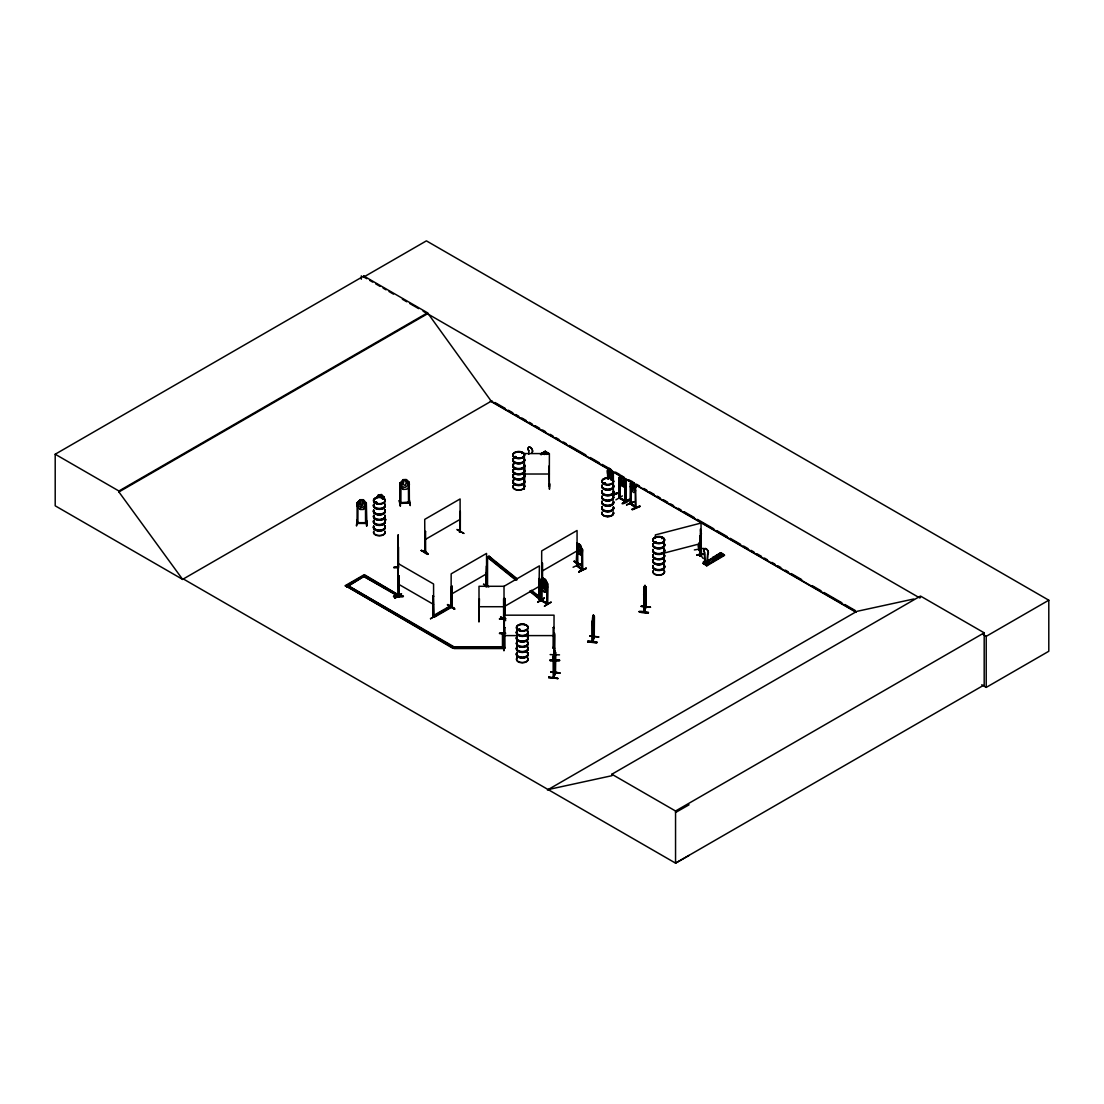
<?xml version="1.0" encoding="UTF-8"?>
<svg xmlns="http://www.w3.org/2000/svg" width="1104" height="1104" viewBox="0 0 1104 1104"><rect width="100%" height="100%" fill="white"/><g stroke="black" fill="none" stroke-linecap="round" stroke-linejoin="round"><path stroke-width="1.5" d="M505.742 618.971L499.477 618.958L504.376 619.137M553.518 676.6C552.152 681.334 556.678 670.128 555.036 672.488M555.574 672.06L553.67 677.966L553.532 656.576L554.608 650.698L555.547 652.312L555.353 673.274M594.325 636.497L592.117 641.976L594.366 636.497M645.826 606.827L645.412 607.573L645.509 586.583C642.845 580.29 644.184 609.408 643.701 612.223L645.73 607.076L643.991 612.32L643.867 591.33M706.132 561.922L704.656 562.474L704.449 552.359A3.133 1.822 59.5 0 1 704.449 548.743A3.133 1.822 59.5 0 1 707.609 550.523A3.133 1.822 59.5 0 1 707.609 554.139L707.153 563.716L704.89 561.895M707.278 563.633L707.747 554.056A3.133 1.822 59.5 0 0 707.747 550.441A3.133 1.822 59.5 0 0 704.587 548.66A3.133 1.822 59.5 0 0 704.587 552.276L705.083 562.529L705.594 561.494M578.606 543.568L577.64 546.176L577.378 566.311L576.799 545.431C578.413 546.604 575.377 544.12 578.606 543.568L580.469 545.114L582.277 549.778L582.346 570.175L582.043 554.318M581.822 549.337L582.553 549.599L582.622 570.037L577.088 565.759M608.138 479.053L608.069 470.318M613.369 494.702L613.355 474.292L612.485 473.754L612.596 479.122M635.752 507.923L630.287 503.659L630.55 483.124L631.074 503.907M635.297 487.085L635.269 507.592M546.963 583.519L546.88 604.04L546.922 603.281M619.013 480.847L619.606 477.742M592.738 626.161L592.82 616.57L592.503 642.059C593.096 639.161 590.957 610.25 594.131 616.239L594.228 637.339L594.421 616.391M548.867 676.987L558.044 678.518L548.771 677.608M548.757 677.69L548.867 676.973M587.645 641.755C596.27 640.292 603.847 644.46 587.645 641.755L596.905 642.583L587.742 641.396M587.742 641.065L596.919 642.211M648.407 612.513C632.523 609.16 640.016 614.114 648.421 612.444M655.39 538.31L655.39 534.902L701.026 523.061L701.247 556.043L700.516 555.56M553.297 657.501L553.946 652.492L553.325 657.46M555.077 659.198L553.849 662.193L554.65 655.555M593.483 624.491L594.035 619.468L592.724 626.272M644.874 594.697C642.804 604.55 647.372 579.172 644.888 594.752M553.366 656.783L553.297 677.939M714.274 557.989L716.358 557.975M398.516 566.725L393.673 567.497L398.558 568.008L398.516 547.101M398.572 595.705L398.144 595.139L398.792 596.008M398.089 595.981L398.861 596.795L399.027 576.205L398.185 575.501L398.792 576.329M376.574 502.044L376.74 502.789L376.257 502.099M377.14 502.748L376.022 503.12M382.867 498.415L382.798 498.925M382.729 498.594L383.295 498.911M383.033 498.994L382.439 498.635M516.244 457.47C516.796 455.331 513.112 457.705 515.844 457.608M515.444 456.504L515.333 457.401M516.217 456.946L515.389 457.498L515.209 456.628M522.289 452.902L521.709 453.468M518.783 629.984L519.832 629.39L518.742 629.197M604.785 482.848L605.199 483.414L603.86 483.138M604.081 483.414L604.192 483.414M605.434 483.662L605.199 482.972L605.24 483.662M611.326 479.909L611.009 479.246L611.685 479.702M611.588 479.674L610.691 479.55M655.817 542.754A5.851 3.381 0 0 1 655.817 536.903A5.851 3.381 0 0 1 664.594 539.828A5.851 3.381 0 0 1 655.817 542.754C654.327 541.001 657.473 542.478 655.155 542.271M656.521 542.23L655.238 542.078M661.82 538.531L662.469 538.034L661.738 538.476M548.84 677.414L558.017 678.546M478.97 621.511L478.901 616.418M579.158 544.603L578.565 548.329L579.766 550.523L580.387 548.329L579.241 544.562M609.96 469.31L609.367 473.023L610.581 475.231L611.202 473.023L610.043 469.269M632.633 482.393L632.026 486.119L633.241 488.313L633.862 486.119L632.716 482.351M421.066 550.634C426.724 549.875 433.389 559.618 421.397 550.344M447.506 605.089C469.407 617.826 433.306 595.967 454.199 608.856M447.824 604.854L454.503 608.608M447.838 604.523L454.503 608.332M543.789 579.062L546.328 586.541L546.328 588.97L544.893 590.074L541.981 586.459L543.858 579.02M621.221 478.915L622.007 476.5M699.329 548.964L699.356 549.764L699.301 542.933M700.916 553.214C702.848 558.169 696.251 545.956 698.763 544.203M550.841 671.95L560.101 672.929L550.924 671.77M555.188 672.709L553.835 676.862M592.834 616.625L593.483 614.776L592.834 623.87L592.42 623.084M593.842 616.791L593.911 637.312M592.199 621.538L593.165 621.304L593.262 615.88M594.228 636.815L592.255 641.521M589.715 635.752L598.989 637.008L589.715 636.028M643.784 591.013L643.701 591.799M641.203 606.441L650.477 607.255L641.3 606.124M643.701 611.478L643.673 612.278L643.618 611.423M611.271 469.807C607.835 465.143 607.752 474.692 609.67 476.197L610.898 477.149L612.099 476.169L611.312 469.752L613.162 474.444M580.359 563.923L573.086 567.249M626.548 505.052L634.082 501.837M377.458 497.531L378.368 495.089L381.391 494.523L384.399 497.255M503.948 619.178L504.928 618.157L503.948 618.64M705.042 562.695L704.531 561.522L705.401 564.434L705.553 562.102L703.207 563.468L703.207 562.129L705.014 561.067M537.662 602.26L544.3 598.12M394.887 598.133L401.483 593.966M622.435 495.903L615.894 499.864M524.786 465.998L524.372 486.657L524.372 453.578L549.378 453.578L549.337 486.671L548.964 465.998M504.349 618.626L503.548 618.792M403.112 479.633L401.635 485.456L403.691 487.292L405.734 487.181L407.762 485.153L406.231 479.619L403.112 479.633L400.007 483.083M700.253 555.353L701.068 555.105L700.433 555.547M700.253 535.675L701.164 535.647L700.253 535.675L700.267 556.071M701.095 556.112L700.902 555.133M399.11 500.664L400.407 506.087L399.551 500.581M399.551 500.305L400.407 506.087M398.227 596.477L398.558 595.539M399.096 595.925L398.558 595.649M398.792 596.753L399.027 576.205M433.003 616.556L433.803 616.708L433.196 595.939L432.878 616.487L433.637 616.874L433.568 584.002L398.199 563.578M433.568 616.101L432.892 615.715L433.637 616.142M621.29 475.672L619.082 477.618L619.068 498.042L625.761 501.809L625.913 481.22L623.525 476.859L623.456 486.616L625.692 484.532M619.634 477.728L620.048 498.221M625.333 500.498L625.982 501.671L625.112 500.747M356.992 520.177L356.523 526.015L356.978 520.481M503.824 645.012L503.948 650.822L503.438 648.062M541.443 600.162L541.567 600.949L541.512 580.511M541.885 600.065L541.208 599.638M547.777 603.474C527.85 592.834 561.895 611.685 541.36 600.424L541.222 580L540.891 586.583M700.267 538.793L701.15 537.206M700.364 538.78L701.04 537.22M459.678 532.307L460.106 511.359L459.733 532.266C460.037 529.271 459.775 533.591 460.106 531.783L460.106 498.953L424.723 519.377L424.888 552.386L425.633 551.986L425.551 531.576L424.723 531.783L425.551 531.576M460.299 531.976L460.34 511.497M452.047 605.751L451.094 605.972L451.826 605.765M486.105 586.776L486.547 565.828L486.864 586.376L486.616 585.479L486.105 586.252M539.704 598.823L538.724 599.099L539.387 578.289L539.621 598.92L538.793 598.975M577.254 562.778L576.84 563.054M644.101 612.278L645.95 607.103M716.33 557.92C712.08 557.134 718.814 558.596 714.274 557.782M478.957 619.137L479.426 598.699M504.376 619.372L503.645 619.082M383.047 498.635L382.357 498.98M605.461 483.455L604.054 483.662M611.188 479.716L611.423 479.591M518.466 629.804L519.653 630.094L519.818 629.294M655.183 541.65L654.769 542.23M661.682 538.241L662.676 538.241M399.993 503.286L409.336 502.831M408.356 503.093L408.494 502.072L409.377 503.01L409.239 482.407L408.397 482.42L408.535 503.079M592.586 641.948L594.49 636.773M375.415 498.939L378.368 495.089M577.668 565.427L577.282 565.524M631.143 503.203L630.218 502.9L630.66 504.045M630.232 503.617L636.097 507.826L635.518 486.988M403.153 489.265L399.993 486.271L403.126 489.403L406.286 489.251C410.177 488.893 409.763 481.303 408.508 482.655M503.921 647.275L504.942 647.482L503.921 647.455M504.859 627.583L504.017 627.596L504.859 627.583L504.956 647.675M553.201 627.596L554.042 627.596L553.201 627.596L553.104 648.214L553.946 648.255L554.042 615.176L504.017 615.176M366.487 520.481L366.942 526.015L366.321 502.789L365.465 502.748L365.576 523.448L365.383 522.468L366.321 523.448L357.061 523.42L357.144 502.789L358.041 502.762L357.144 502.969L357.034 506.239M363.299 509.33L366.376 506.156L363.34 509.482L360.166 509.482L357.034 506.184M609.449 468.386L607.973 470.249M611.188 479.398L613.162 477.673L613.106 474.416L613.093 481.22M611.23 479.495L613.162 477.673M582.553 549.599L582.277 553.021L580.497 554.76L578.551 553.27L576.661 548.633L578.524 553.325L580.414 554.801L582.208 552.938M424.654 551.503L425.62 551.213L424.654 552.248L425.564 552.028M424.654 552.207L425.316 531.438M459.443 532.183L460.175 531.755M451.398 586.39L451.329 606.855L452.06 606.427L451.205 606.62M451.964 606.524L451.991 586.045M504.804 618.971L504.611 598.354L503.59 598.713L503.645 619.344M576.398 563.716L577.061 542.906L576.467 563.675M529.975 591.537L539.263 598.989L540.739 597.733L538.835 598.244M539.125 598.423L538.835 598.989M540.822 580.097L543.113 578.096L545.321 579.448L547.57 583.906L547.46 604.357L547.708 583.754L545.362 579.393L546.328 585.727L544.893 586.831L541.981 583.216L543.14 578.192L540.891 580.166L540.905 600.548L547.487 604.302M540.753 583.381L543.03 581.38L545.279 582.677L547.57 587.149L545.279 589.15L543.03 587.852L540.822 583.34L543.113 587.811M543.14 587.742L545.362 589.108C549.833 587.425 545.528 582.25 543.03 581.38M618.944 477.59L621.248 475.576L623.484 476.928L625.761 481.358L625.085 480.999L625.085 501.506M401.056 502.679L400.876 503.493L400.973 482.793L400.117 483.055L400.228 503.521L409.211 502.817M408.397 502.127L409.239 502.085M409.253 502.292L408.356 502.348M701.454 553.642L699.315 549.254M376.257 502.003L375.47 502.361L376.478 502.058M376.119 502.941C375.263 502.872 376.975 501.782 376.257 502.955M519.846 630.011L519.487 629.114M662.69 538.324L662.11 538.393M701.192 556.112L700.35 556.319L700.502 555.533M503.921 648.02L504.859 648.2M553.104 647.468L554.139 647.275L553.104 647.675M553.946 647.482L553.159 647.979M357.034 523.213L366.39 523.186M365.479 522.468L366.224 522.413M366.293 522.675L357.241 522.675M545.183 451.246L543.375 452.571L546.728 454.462L548.536 453.399L545.183 451.246L548.812 453.841M706.808 565.814L724.597 555.326L720.967 552.718L707.457 561.067M703.579 563.992L721.795 553.78M707.374 561.011L721.616 553.352M723.493 554.719L724.362 555.036M724.058 555.022L720.967 552.994M528.816 450.791L528.678 450.874A3.133 1.822 59.5 0 1 528.678 447.258A3.133 1.822 59.5 0 1 531.838 449.038A3.133 1.822 59.5 0 1 531.838 452.654L531.976 452.571A3.133 1.822 59.5 0 0 531.976 448.969A3.133 1.822 59.5 0 0 528.816 447.175A3.133 1.822 59.5 0 0 528.816 450.791L528.83 454.241M544.41 454.282L542.174 453.013L540.38 454.075L545.183 451.508M540.932 454.544L545.431 451.964M541.139 454.655L545.873 452.047M548.536 453.137L546.728 454.199L543.375 452.309M623.456 486.616L621.179 485.332L619.082 480.806M625.692 484.642L623.525 486.574L621.221 485.263L619.013 480.792M704.614 562.378L708.368 564.296L708.106 562.819L706.298 564.944L703.469 563.344L705.263 561.218M712.742 557.561C722.623 561.908 707.954 558.1 714.55 556.499L717.904 558.665L714.55 556.499M716.151 555.56C726.032 559.907 711.362 556.099 717.959 554.498L721.312 556.651L717.959 554.498M719.159 553.78C729.04 558.127 714.371 554.318 720.967 552.718M703.841 563.978L721.216 553.449M706.822 565.8L706.56 564.034L708.368 562.957M705.649 565.138L723.672 554.498M706.118 565.441L724.307 554.622M724.321 554.87L706.298 565.51L703.207 563.468M463.956 533.467L456.946 529.492L463.625 533.287M394.942 598.23L401.539 593.952L394.942 597.816M619.151 477.618L619.758 477.963M433.803 596.284L432.975 596.077M486.864 586.376L486.174 586.735L486.781 565.966M620.048 498.29L619.082 497.255L619.689 497.683M619.827 497.89L625.761 501.064M625.361 500.554L619.316 497.876M483.759 584.168L488.782 587.011M622.573 503.245L629.197 499.422L622.628 503.314M629.211 499.739C612.817 507.109 630.177 502.775 629.17 499.394M432.892 615.922L450.818 605.572L452.102 606.952L434.424 617.164L433.127 616.418L433.196 595.939M437.101 614.528L430.546 618.737M430.463 618.737L437.143 614.887M542.285 562.971L542.285 579.379M538.959 599.224L539.621 578.413M574.246 561.205L580.911 565M573.901 561.453L580.952 565.041L574.273 561.232M536.599 596.615L542.92 600.203M504.473 618.778L503.59 619.137M538.793 599.058L539.387 565.869L504.017 586.293L478.998 586.293L479.053 619.372M183.43 579.007L182.712 579.434L55.2 505.811L55.2 454.227L363.823 276.041L427.538 312.818L491.252 401.194L856.042 611.809M363.823 276.041L363.823 276.994L426.406 240.865L1048.8 600.203L1048.8 651.263L986.217 687.392L981.746 684.797M55.2 454.227L118.915 491.004L427.538 312.818M689.062 855.434L675.551 863.135L183.347 578.965L182.615 579.379L118.915 491.956L427.538 313.771M182.615 579.379L491.97 400.78M504.307 647.372L454.075 647.496L452.778 648.241L345.359 585.589L364.348 574.632L399.717 595.691L398.434 596.436L363.05 576.012L398.434 595.801L399.717 595.056M424.723 539.801L460.106 519.377M345.359 586.224L364.348 575.267L399.717 595.691M451.163 594.269L486.547 573.845M434.603 615.563L443.449 610.457M446.402 608.759L450.818 606.206L452.102 606.952M433.127 615.784L434.424 616.529L452.102 606.317M541.678 571.334L577.061 550.91M541.816 580.345L540.988 580.138M543.002 581.518L544.507 584.927L545.252 582.677M544.438 582.774L545.252 587.342L543.789 587.756C542.823 586.9 542.547 581.394 544.507 582.733M539.387 586.293L504.017 606.717L478.998 606.717M547.349 590.405C545.279 595.18 541.098 589.439 540.822 586.569M545.169 592.324L543.002 591.068M345.359 585.589L452.778 647.606L454.075 646.861L504.1 646.861M537.717 602.37L544.355 598.106L537.717 601.942M541.581 600.907L541.816 587.149M546.922 604.026L547.115 583.409M551.034 601.997L544.355 606.193L551.048 602.329M547.418 789.995L856.773 611.381L913.767 598.989M548.136 789.567L611.851 775.712L611.851 774.235L920.474 596.05L984.188 632.827L984.188 684.949L675.551 863.135L675.551 811.012L984.188 632.827M920.474 597.526L919.756 597.954L423.094 311.204M983.264 634.621L986.217 636.332L1048.8 600.203M675.551 812.503L689.062 804.802M425.068 552.331L424.957 531.921M451.094 606.717L451.163 573.845L486.547 553.421L486.616 586.21M451.826 605.544L451.453 606.841M451.619 606.331L451.757 585.907M515.885 457.139L515.292 457.166M603.998 483.041L605.282 483.041M518.88 629.239L519.515 629.239M607.628 478.653L607.559 470.056L608.138 470.539M607.559 473.299C612.416 484.808 606.096 473.05 607.559 470.056M612.623 474.002L613.355 474.292M633.862 482.931L631.999 481.399C631.902 482.103 628.742 481.855 632.344 489.279L633.558 490.231L634.759 489.251L633.862 482.931L635.835 487.526M630.274 486.409L631.999 491.114L633.889 492.577L635.683 490.728M612.527 494.716L617.081 492.826L612.844 495.392M612.527 495.144L617.371 493.433M612.817 495.31L617.343 493.378M636.014 487.388L633.972 482.834M635.2 506.943C639.989 508.433 622.684 498.47 635.462 506.833M632.178 509.096C655.735 499.615 616.101 516.134 639.768 506.267M640.03 506.529L632.482 509.744M582.291 569.388C569.236 559.949 585.396 570.175 581.794 569.057M579.02 571.982L586.279 568.118L578.993 571.9M487.54 586.321L487.54 556.789L489.017 556.181L516.865 578.551M486.436 586.279L485.705 572.728M555.367 673.219L555.547 652.312M554.042 648.255L553.201 647.275M700.253 556.099L701.026 555.905M703.138 558.431L699.315 553.408M663.545 553.214L701.026 543.485M524.745 486.629L524.773 485.65M385.765 519.722L384.716 517.431M398.351 596.243L399.11 596.629M433.127 615.577L433.555 616.888M699.053 549.212L701.482 554.443L700.861 533.37M701.454 533.963L700.529 530.748M703.414 548.384L694.361 549.93M704.366 553.642L696.79 555.16L704.476 554.277M704.38 554.015L696.831 555.188M400.931 483.041L400.09 482.862L400.159 503.493M483.455 584.278L487.485 586.555M582.084 568.891L582.25 570.175L576.84 565.938M604.647 482.834L604.109 483.497L604.785 483.11M619.385 497.918L625.996 501.644M625.637 501.768L625.692 481.344L624.988 480.999M403.167 479.771L406.231 479.619L409.239 482.407M400.021 502.734L408.301 502.141M408.949 499.795L410.274 505.591L409.432 500.153M524.041 483.814L524.331 489.224L524.069 483.759M549.488 483.759L549.447 489.224L549.682 483.8M504.307 619.165L504.073 621.511M504.335 621.925L504.073 618.806M398.351 567.056L393.673 567.497M403.043 596.036C374.063 596.919 422.942 596.339 393.673 596.105M403.057 596.712L393.673 596.767M504.017 648.02L504.859 648.007M554.622 648.048L554.167 650.822L554.139 647.689M504.335 598.713L504.335 633.599M505.742 618.668L499.477 618.916M505.742 633.227L499.491 633.185L502.61 633.586M499.491 633.599L502.624 633.737M524.372 474.016L549.378 474.016M357.986 522.468C355.612 522.44 359.476 522.013 357.889 523.448L357.972 502.748M485.705 585.672L487.54 585.672M554.65 633.241L554.07 657.818L553.849 657.142M554.553 634.552L555.036 673.233M504.017 635.6L517.362 635.6M527.367 635.6L554.042 635.6M454.075 647.91L504.1 647.91M504.307 648.007L502.472 648.007L502.472 632.923L504.307 632.923L504.1 648.545L454.075 648.545L454.075 646.861L347.939 585.589L429.014 633.034M550.123 654.589L559.507 654.865M550.123 660.082L559.507 660.013L559.507 660.73L550.123 660.716L550.123 659.999M550.123 660.358L559.507 660.358M550.123 660.454L559.507 660.427M365.534 502.775L366.321 502.969L363.34 499.698L360.166 499.698L357.034 502.941L360.221 499.795L358.676 505.453L360.732 507.385L362.788 507.385L364.817 505.453L363.34 499.767L360.221 509.33M704.807 562.005L704.876 562.654M504.045 648.227L504.017 586.293M644.971 585.161L644.336 594.131L643.922 593.359M644.764 586.141L644.446 592.158L644.225 591.496M645.633 586.514L645.73 607.614L645.923 586.652M644.543 586.721L644.198 611.795M644.018 591.841L644.225 586.831L643.673 595.084M641.217 606.303L650.477 607.269M592.075 624.809L592.834 626.175M554.387 651.802L554.498 653.996M554.167 652.381L553.891 677.511M553.214 660.647L553.946 662.207L553.214 657.46M699.053 548.467L699.163 549.254M701.137 553.684L701.233 533.494M385.793 520.067L384.385 517.5M401.028 502.499L400.021 502.513L401.056 502.9M366.5 520.522L366.5 525.946M619.689 498.428L619.979 481.234M398.779 596.809L398.516 575.501M621.938 476.542L623.415 480.143L622.67 482.407L621.221 480.337M544.41 454.544L542.174 453.013M577.364 562.667L576.398 562.971M539.47 582.567L541.415 583.436M539.359 582.912L542.036 584.444M421.342 550.413L428.117 554.222M504.735 619.192C497.214 614.321 501.188 618.916 505.701 620.6M504.68 619.537L500.678 617.26L504.638 619.62M363.823 276.994L366.79 278.705M369.757 280.416L372.724 282.127M375.677 283.838L380.121 286.405M383.088 288.116L386.055 289.828M389.022 291.539L393.466 294.106M402.353 299.239L406.796 301.806M409.763 303.517L418.651 308.637M494.951 402.491L505.37 408.508M508.351 410.233L512.822 412.813M515.789 414.524L518.77 416.249M521.75 417.961L526.222 420.541M529.202 422.266L532.169 423.991M535.15 425.702L539.621 428.283M542.602 430.008L545.569 431.719M550.04 434.3L553.021 436.025M556.002 437.736L558.969 439.461M563.44 442.042L566.421 443.753M569.402 445.478L585.782 454.931M590.24 457.511L599.182 462.673M602.149 464.384L609.601 468.689M615.549 472.126L620.02 474.706M628.963 479.867L631.93 481.579M636.401 484.159L639.382 485.884M643.839 488.451L646.82 490.176M649.801 491.901L654.272 494.482M657.253 496.193L660.22 497.918M663.2 499.629L667.672 502.21M670.652 503.935L673.619 505.646M678.091 508.226L681.071 509.951M684.052 511.663L694.471 517.679M697.452 519.404L713.833 528.857M716.8 530.582L727.232 536.599M730.199 538.31L740.632 544.341M743.599 546.052L748.07 548.633M751.051 550.358L754.032 552.069M757.013 553.794L761.47 556.375M764.451 558.086L767.432 559.811M771.889 562.391L774.87 564.103M777.851 565.828L780.832 567.539M785.303 570.119L788.27 571.844M791.251 573.556L801.67 579.586M812.102 585.603L821.031 590.75M824.012 592.475L841.883 602.784M844.85 604.509L855.283 610.526M490.273 401.056L630.701 482.131M633.682 483.856L856.262 612.361M433.568 604.426L398.199 584.002L398.199 534.695L398.116 596.408M431.968 634.731L454.075 647.496M611.851 774.235L675.551 811.012M633.834 501.699L626.603 504.735M578.551 543.72L580.387 545.141L581.297 551.462L580.083 552.455L577.64 548.605M581.794 569.802L581.656 549.061L582.291 549.709M531.452 590.281L540.739 597.733M492.991 560.018L489.017 556.181M495.641 562.143L498.304 564.282M500.954 566.407L516.865 579.2M535.44 594.118L538.09 596.243M487.54 556.789L516.713 580.235M529.975 590.888L539.263 598.354M487.54 557.437L515.389 579.807M406.231 479.619L409.308 482.655M577.668 566.173L577.295 543.03M384.123 497.076L383.419 497.407M553.532 659.019L553.96 659.792L554.498 650.794M382.826 497.587L381.335 494.606L378.396 495.144L378.962 496.841L380.383 495.268L381.377 497.849M623.415 476.969L624.505 483.193L623.056 484.297L620.117 480.709L620.117 478.28L621.248 475.576L621.179 485.332M700.833 553.973L700.364 529.064M398.516 595.925L398.42 575.86M478.943 616.087L478.97 621.938M986.217 636.332L986.217 687.392M708.106 562.819L708.106 563.882L704.366 561.619L704.366 563.854M700.64 533.177L700.64 535.606M700.391 535.854L700.309 556.292M698.984 542.975L699.011 549.833M631.06 486.919L631.115 503.99M630.55 483.124L630.55 503.548M625.319 484.27L625.416 501.313M619.385 477.494L619.482 497.932M608.401 473.837L608.401 478.943M607.89 473.437L607.89 478.543M592.282 620.738L592.186 642.017M577.061 546.176L577.061 530.486L541.678 550.91L541.678 579.724M577.088 548.743L577.185 566.255M559.99 673.219L550.827 672.101M542.961 600.217L536.282 596.408M542.506 563.109L542.506 579.503M541.912 563.454L541.912 579.862M504.845 598.492L504.845 614.887M504.611 598.354L504.611 614.762M503.645 618.337L503.645 619.385M361.325 275.848L361.325 279.229M118.915 491.004L118.915 491.956M613.382 495.972A5.837 3.367 0 0 1 607.752 500.209A5.837 3.367 0 0 1 602.108 495.972M613.396 485.926A5.851 3.381 0 0 1 607.752 490.19A5.851 3.381 0 0 1 602.094 485.926M613.396 484.987A5.851 3.381 0 0 1 607.752 489.238A5.851 3.381 0 0 1 602.094 484.987M613.382 491.57A5.837 3.367 0 0 1 607.752 495.806A5.837 3.367 0 0 1 602.108 491.57M613.479 491.225A5.934 3.422 0 0 1 607.752 495.544A5.934 3.422 0 0 1 602.011 491.225M613.479 490.935A5.934 3.422 0 0 1 607.752 495.254A5.934 3.422 0 0 1 602.011 490.935M613.396 490.618A5.851 3.381 0 0 1 607.752 494.882A5.851 3.381 0 0 1 602.094 490.618M613.479 485.594A5.934 3.422 0 0 1 607.752 489.9A5.934 3.422 0 0 1 602.011 485.594M613.479 485.305A5.934 3.422 0 0 1 607.752 489.61A5.934 3.422 0 0 1 602.011 485.305M613.396 496.303A5.851 3.381 0 0 1 607.752 500.554A5.851 3.381 0 0 1 602.094 496.303M613.369 496.8A5.824 3.367 0 0 1 607.752 501.037A5.824 3.367 0 0 1 602.122 496.8M613.369 512.049A5.824 3.367 0 0 1 607.752 516.286A5.824 3.367 0 0 1 602.122 512.049M613.41 496.524A5.865 3.381 0 0 1 607.752 500.788A5.865 3.381 0 0 1 602.08 496.524M613.396 501.989A5.851 3.381 0 0 1 607.752 506.253A5.851 3.381 0 0 1 602.094 501.989M613.382 501.05A5.837 3.367 0 0 1 607.752 505.301A5.837 3.367 0 0 1 602.108 501.05M613.396 507.633A5.851 3.381 0 0 1 607.752 511.883A5.851 3.381 0 0 1 602.094 507.633M613.479 507.288A5.934 3.422 0 0 1 607.752 511.607A5.934 3.422 0 0 1 602.011 507.288M613.479 506.998A5.934 3.422 0 0 1 607.752 511.318A5.934 3.422 0 0 1 602.011 506.998M613.396 506.681A5.851 3.381 0 0 1 607.752 510.945A5.851 3.381 0 0 1 602.094 506.681M613.479 501.658A5.934 3.422 0 0 1 607.752 505.963A5.934 3.422 0 0 1 602.011 501.658M613.479 501.368A5.934 3.422 0 0 1 607.752 505.673A5.934 3.422 0 0 1 602.011 501.368M663.794 553.849A5.837 3.367 0 0 1 659.502 558.872A5.837 3.367 0 0 1 653.099 554.663M663.794 543.817A5.837 3.367 0 0 1 659.502 548.84A5.837 3.367 0 0 1 653.099 544.631M663.808 542.864A5.851 3.381 0 0 1 659.502 547.901A5.851 3.381 0 0 1 653.085 543.679M663.808 549.447A5.851 3.381 0 0 1 659.502 554.484A5.851 3.381 0 0 1 653.085 550.261M663.877 549.088A5.934 3.422 0 0 1 659.516 554.208A5.934 3.422 0 0 1 653.016 549.916M663.877 548.798A5.934 3.422 0 0 1 659.516 553.918A5.934 3.422 0 0 1 653.016 549.626M663.808 548.495A5.851 3.381 0 0 1 659.502 553.546A5.851 3.381 0 0 1 653.085 549.309M663.877 543.458A5.934 3.422 0 0 1 659.516 548.564A5.934 3.422 0 0 1 653.016 544.286M663.877 543.168A5.934 3.422 0 0 1 659.516 548.274A5.934 3.422 0 0 1 653.016 543.996M663.808 554.167A5.851 3.381 0 0 1 659.502 559.204A5.851 3.381 0 0 1 653.085 554.981M663.78 554.705A5.824 3.367 0 0 1 659.502 559.714A5.824 3.367 0 0 1 653.113 555.505M663.794 569.912A5.837 3.367 0 0 1 659.502 574.936A5.837 3.367 0 0 1 653.099 570.727M663.821 554.387A5.865 3.381 0 0 1 659.502 559.424A5.865 3.381 0 0 1 653.071 555.202M663.794 559.88A5.837 3.367 0 0 1 659.502 564.903A5.837 3.367 0 0 1 653.099 560.694M663.808 558.928A5.851 3.381 0 0 1 659.502 563.965A5.851 3.381 0 0 1 653.085 559.742M663.794 565.51A5.837 3.367 0 0 1 659.502 570.533A5.837 3.367 0 0 1 653.099 566.324M663.877 565.151A5.934 3.422 0 0 1 659.516 570.271A5.934 3.422 0 0 1 653.016 565.979M663.877 564.862A5.934 3.422 0 0 1 659.516 569.981A5.934 3.422 0 0 1 653.016 565.69M663.808 564.558A5.851 3.381 0 0 1 659.502 569.609A5.851 3.381 0 0 1 653.085 565.372M663.877 559.521A5.934 3.422 0 0 1 659.516 564.627A5.934 3.422 0 0 1 653.016 560.349M663.877 559.231A5.934 3.422 0 0 1 659.516 564.337A5.934 3.422 0 0 1 653.016 560.059M663.808 570.23A5.851 3.381 0 0 1 659.502 575.267A5.851 3.381 0 0 1 653.085 571.044M384.979 515.182A5.81 3.353 0 0 1 379.362 519.404A5.81 3.353 0 0 1 373.745 515.182M385.006 505.149A5.837 3.367 0 0 1 379.362 509.386A5.837 3.367 0 0 1 373.718 505.149M385.006 504.197A5.837 3.367 0 0 1 379.362 508.447A5.837 3.367 0 0 1 373.718 504.197M385.006 510.779A5.851 3.381 0 0 1 379.362 515.03A5.851 3.381 0 0 1 373.704 510.779M384.496 509.606A5.934 3.422 0 0 1 380.135 514.726A5.934 3.422 0 0 1 373.635 510.434M384.496 509.317A5.934 3.422 0 0 1 380.135 514.436A5.934 3.422 0 0 1 373.635 510.145M385.006 509.841A5.837 3.367 0 0 1 379.362 514.078A5.837 3.367 0 0 1 373.718 509.841M384.496 503.976A5.934 3.422 0 0 1 380.135 509.082A5.934 3.422 0 0 1 373.635 504.804M384.496 503.686A5.934 3.422 0 0 1 380.135 508.792A5.934 3.422 0 0 1 373.635 504.514M385.02 515.499A5.865 3.381 0 0 1 379.362 519.763A5.865 3.381 0 0 1 373.704 515.499M384.992 516.01A5.824 3.367 0 0 1 379.362 520.246A5.824 3.367 0 0 1 373.732 516.01M384.979 531.245A5.81 3.353 0 0 1 379.362 535.468A5.81 3.353 0 0 1 373.745 531.245M385.02 515.734A5.865 3.381 0 0 1 379.362 519.998A5.865 3.381 0 0 1 373.704 515.734M385.006 521.212A5.837 3.367 0 0 1 379.362 525.449A5.837 3.367 0 0 1 373.718 521.212M385.006 520.26A5.837 3.367 0 0 1 379.362 524.51A5.837 3.367 0 0 1 373.718 520.26M385.006 526.843A5.851 3.381 0 0 1 379.362 531.093A5.851 3.381 0 0 1 373.704 526.843M384.496 525.67A5.934 3.422 0 0 1 380.135 530.789A5.934 3.422 0 0 1 373.635 526.498M384.496 525.38A5.934 3.422 0 0 1 380.135 530.5A5.934 3.422 0 0 1 373.635 526.208M385.006 525.904A5.837 3.367 0 0 1 379.362 530.141A5.837 3.367 0 0 1 373.718 525.904M384.496 520.039A5.934 3.422 0 0 1 380.135 525.145A5.934 3.422 0 0 1 373.635 520.867M384.496 519.749A5.934 3.422 0 0 1 380.135 524.855A5.934 3.422 0 0 1 373.635 520.577M385.02 531.562A5.865 3.381 0 0 1 379.362 535.826A5.865 3.381 0 0 1 373.704 531.562M524.441 464.922A5.934 3.422 0 0 1 517.928 469.214A5.934 3.422 0 0 1 513.567 464.094M524.345 465.267A5.837 3.367 0 0 1 517.942 469.476A5.837 3.367 0 0 1 513.65 464.453M524.331 469.669A5.81 3.353 0 0 1 517.955 473.864A5.81 3.353 0 0 1 513.677 468.869M524.359 469.973A5.851 3.381 0 0 1 517.942 474.196A5.851 3.381 0 0 1 513.636 469.159M524.441 459.292A5.934 3.422 0 0 1 517.928 463.57A5.934 3.422 0 0 1 513.567 458.464M524.359 464.315A5.851 3.381 0 0 1 517.942 468.538A5.851 3.381 0 0 1 513.636 463.501M524.359 459.637A5.851 3.381 0 0 1 517.942 463.859A5.851 3.381 0 0 1 513.636 458.809M524.441 464.632A5.934 3.422 0 0 1 517.928 468.924A5.934 3.422 0 0 1 513.567 463.804M524.441 459.002A5.934 3.422 0 0 1 517.928 463.28A5.934 3.422 0 0 1 513.567 458.174M524.359 458.684A5.851 3.381 0 0 1 517.942 462.907A5.851 3.381 0 0 1 513.636 457.87M523.848 480.157A5.934 3.422 0 0 1 518.714 485.305A5.934 3.422 0 0 1 513.567 480.157M523.779 480.516A5.851 3.381 0 0 1 518.714 485.581A5.851 3.381 0 0 1 513.636 480.516M523.751 484.932A5.81 3.353 0 0 1 518.714 489.955A5.81 3.353 0 0 1 513.677 484.932M524.331 470.511A5.81 3.353 0 0 1 517.955 474.706A5.81 3.353 0 0 1 513.677 469.697M523.779 485.222A5.851 3.381 0 0 1 518.714 490.286A5.851 3.381 0 0 1 513.636 485.222M524.372 470.221A5.865 3.381 0 0 1 517.942 474.458A5.865 3.381 0 0 1 513.636 469.407M523.848 474.527A5.934 3.422 0 0 1 518.714 479.66A5.934 3.422 0 0 1 513.567 474.527M523.779 479.564A5.851 3.381 0 0 1 518.714 484.642A5.851 3.381 0 0 1 513.636 479.564M523.779 474.872A5.851 3.381 0 0 1 518.714 479.95A5.851 3.381 0 0 1 513.636 474.872M523.848 479.867A5.934 3.422 0 0 1 518.714 485.015A5.934 3.422 0 0 1 513.567 479.867M523.848 474.237A5.934 3.422 0 0 1 518.714 479.371A5.934 3.422 0 0 1 513.567 474.237M523.779 473.933A5.851 3.381 0 0 1 518.714 478.998A5.851 3.381 0 0 1 513.636 473.933M527.436 636.635A5.934 3.422 0 0 1 522.302 641.783A5.934 3.422 0 0 1 517.169 636.635M527.367 636.994A5.851 3.381 0 0 1 522.302 642.059A5.851 3.381 0 0 1 517.238 636.994M527.353 641.383A5.824 3.367 0 0 1 522.302 646.433A5.824 3.367 0 0 1 517.252 641.383M527.353 641.755A5.824 3.367 0 0 1 522.302 646.806A5.824 3.367 0 0 1 517.252 641.755M527.436 631.005A5.934 3.422 0 0 1 522.302 636.139A5.934 3.422 0 0 1 517.169 631.005M527.367 636.042A5.851 3.381 0 0 1 522.302 641.12A5.851 3.381 0 0 1 517.238 636.042M527.367 631.35A5.851 3.381 0 0 1 522.302 636.428A5.851 3.381 0 0 1 517.238 631.35M527.436 636.346A5.934 3.422 0 0 1 522.302 641.493A5.934 3.422 0 0 1 517.169 636.346M527.436 630.715A5.934 3.422 0 0 1 522.302 635.849A5.934 3.422 0 0 1 517.169 630.715M527.353 630.412A5.837 3.367 0 0 1 522.302 635.476A5.837 3.367 0 0 1 517.252 630.412M527.436 652.699A5.934 3.422 0 0 1 522.302 657.846A5.934 3.422 0 0 1 517.169 652.699M527.367 653.057A5.851 3.381 0 0 1 522.302 658.122A5.851 3.381 0 0 1 517.238 653.057M527.353 657.446A5.824 3.367 0 0 1 522.302 662.497A5.824 3.367 0 0 1 517.252 657.446M527.353 642.252A5.824 3.367 0 0 1 522.302 647.289A5.824 3.367 0 0 1 517.252 642.252M527.353 657.763A5.837 3.367 0 0 1 522.302 662.828A5.837 3.367 0 0 1 517.252 657.763M527.381 641.935A5.865 3.381 0 0 1 522.302 647.013A5.865 3.381 0 0 1 517.224 641.935M527.436 647.068A5.934 3.422 0 0 1 522.302 652.202A5.934 3.422 0 0 1 517.169 647.068M527.367 652.105A5.851 3.381 0 0 1 522.302 657.184A5.851 3.381 0 0 1 517.238 652.105M527.367 647.413A5.851 3.381 0 0 1 522.302 652.492A5.851 3.381 0 0 1 517.238 647.413M527.436 652.409A5.934 3.422 0 0 1 522.302 657.556A5.934 3.422 0 0 1 517.169 652.409M527.436 646.778A5.934 3.422 0 0 1 522.302 651.912A5.934 3.422 0 0 1 517.169 646.778M527.353 646.475A5.837 3.367 0 0 1 522.302 651.539A5.837 3.367 0 0 1 517.252 646.475M639.23 611.671L648.421 612.872L639.23 611.713M542.423 583.312L543.596 586.431L542.368 588.253L543.955 587.107L545.555 590.088L544.355 586.859L545.528 585.189L543.996 586.169L542.423 583.312M404.174 480.143L403.181 484.38L405.196 485.539L406.244 482.807L405.196 480.088L404.174 480.143M361.229 500.264L360.221 504.459L362.25 505.715L363.299 503.024L362.25 500.264L361.229 500.264M364.348 576.122L346.656 586.969L364.348 576.122M586.279 568.436L578.758 571.706L586.279 568.436M643.687 595.001L644.322 596.56L643.687 595.001M604.826 484.049A5.824 3.367 0 0 0 613.576 481.137A5.824 3.367 0 0 0 604.826 478.225A5.824 3.367 0 0 0 604.826 484.049M604.826 484.518A5.824 3.367 0 0 0 613.576 481.606A5.824 3.367 0 0 0 604.826 478.694A5.824 3.367 0 0 0 604.826 484.518M604.813 484.27A5.865 3.381 0 0 0 613.603 481.344A5.865 3.381 0 0 0 604.813 478.405A5.865 3.381 0 0 0 604.813 484.27M607.752 516.589A5.851 3.381 0 0 0 613.396 512.339A5.865 3.381 0 0 1 607.752 516.617A5.865 3.381 0 0 1 602.08 512.353A5.851 3.381 0 0 0 607.752 516.589M654.631 542.685A5.81 3.353 0 0 0 664.36 541.181A5.81 3.353 0 0 0 657.239 537.068A5.81 3.353 0 0 0 654.631 542.685M654.589 542.409A5.865 3.381 0 0 0 664.401 540.891A5.865 3.381 0 0 0 657.225 536.737A5.865 3.381 0 0 0 654.589 542.409M376.436 503.258A5.837 3.367 0 0 0 385.199 500.333A5.837 3.367 0 0 0 376.436 497.421A5.837 3.367 0 0 0 376.436 503.258M376.45 503.728A5.824 3.367 0 0 0 385.186 500.816A5.824 3.367 0 0 0 376.45 497.904A5.824 3.367 0 0 0 376.45 503.728M376.423 503.479A5.865 3.381 0 0 0 385.227 500.554A5.865 3.381 0 0 0 376.423 497.614A5.865 3.381 0 0 0 376.423 503.479M515.789 457.746A5.851 3.381 0 0 0 524.566 454.82A5.851 3.381 0 0 0 515.789 451.895A5.851 3.381 0 0 0 515.789 457.746M515.803 458.215A5.81 3.353 0 0 0 524.524 455.317A5.81 3.353 0 0 0 515.803 452.405A5.81 3.353 0 0 0 515.803 458.215M514.561 457.429A5.865 3.381 0 0 0 524.372 455.911A5.865 3.381 0 0 0 517.196 451.771A5.865 3.381 0 0 0 514.561 457.429M519.391 630.287A5.824 3.367 0 0 0 528.126 627.376A5.824 3.367 0 0 0 519.391 624.464A5.824 3.367 0 0 0 519.391 630.287M519.377 630.77A5.837 3.367 0 0 0 528.14 627.859A5.837 3.367 0 0 0 519.377 624.933A5.837 3.367 0 0 0 519.377 630.77M519.377 630.494A5.865 3.381 0 0 0 528.167 627.569A5.865 3.381 0 0 0 519.377 624.629A5.865 3.381 0 0 0 519.377 630.494"/></g></svg>
